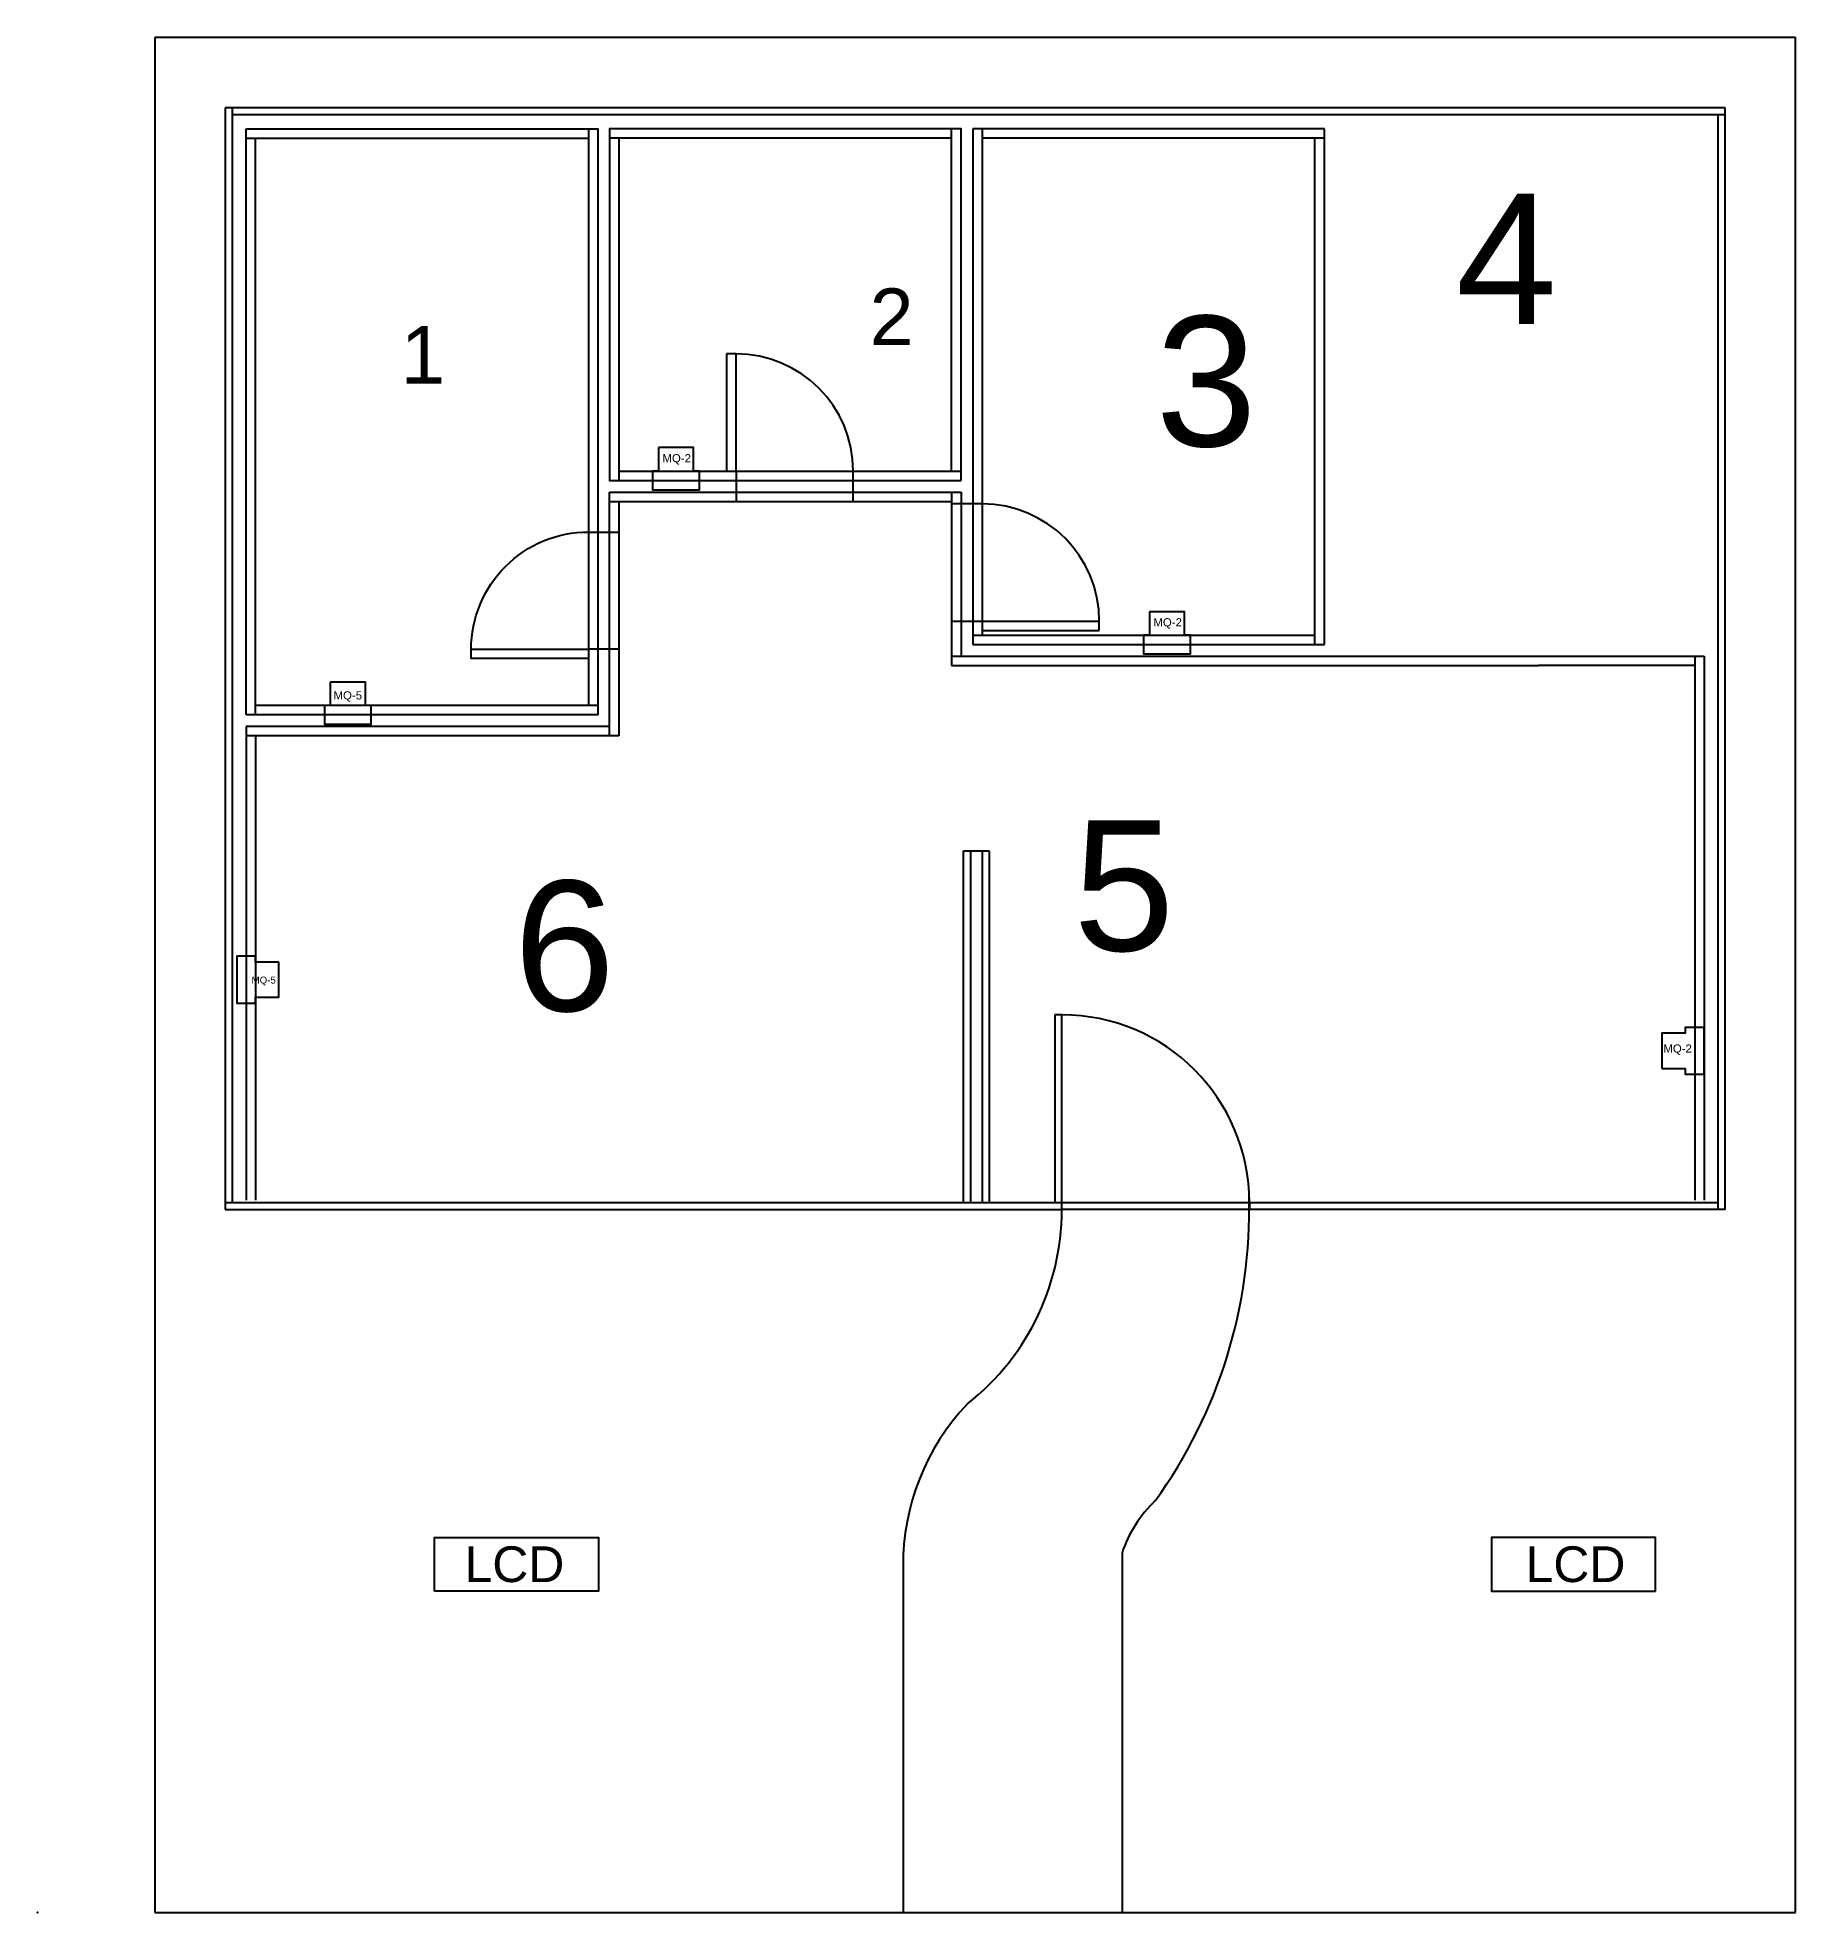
# Model space of a CAD drawing. Header units: inches. Extents: x 0 to 750, y 0 to 800.
import ezdxf

# ---------------------------------------------------------------- set-up
doc = ezdxf.new("R2010")
doc.units = ezdxf.units.IN
doc.header["$MEASUREMENT"] = 0
for name, color, linetype in [('1', 91, 'Continuous'), ('2', 131, 'Continuous'), ('3', 71, 'Continuous'), ('4', 161, 'Continuous'), ('5', 221, 'Continuous'), ('elettronica', 10, 'Continuous'), ('esterni', 51, 'Continuous'), ('esterno', 31, 'Continuous'), ('mura esterne', 255, 'Continuous'), ('porte', 30, 'Continuous')]:
    doc.layers.add(name, color=color, linetype=linetype)
doc.styles.get("Standard").update_dxf_attribs({"font": 'arial.ttf'})

msp = doc.modelspace()

# ---------------------------------------------------------------- linework, layer by layer
at = {"layer": '1'}
for p, q in [((89, 511), (89, 761)), ((235, 761), (235, 515)), ((89, 757), (235, 757)), ((93, 511), (93, 757)), ((239, 515), (93, 515))]:
    msp.add_line(p, q, dxfattribs=at)
msp.add_lwpolyline([(89, 761), (239, 761), (239, 511), (89, 511)], dxfattribs=at)
at = {"layer": '2'}
for p, q in [((390, 615), (390, 761)), ((390, 757), (244, 757)), ((248, 757), (248, 611)), ((248, 615), (394, 615))]:
    msp.add_line(p, q, dxfattribs=at)
msp.add_lwpolyline([(394, 611), (394, 761), (244, 761), (244, 611)], close=True, dxfattribs=at)
at = {"layer": '3'}
for p, q in [((549, 761), (399, 761)), ((399, 761), (399, 541)), ((403, 761), (403, 545)), ((549, 541), (549, 761)), ((549, 757), (403, 757)), ((545, 541), (545, 757)), ((399, 545), (545, 545)), ((399, 541), (549, 541))]:
    msp.add_line(p, q, dxfattribs=at)
at = {"layer": '5'}
for p, q in [((244, 502), (244, 606)), ((244, 606), (394, 606)), ((244, 602), (298, 602)), ((248, 602), (248, 502)), ((348, 602), (390, 602)), ((390, 606), (390, 532)), ((394, 606), (394, 536)), ((390, 536), (711, 536)), ((707, 536), (707, 304)), ((711, 536), (711, 304)), ((390, 532), (640.39, 532)), ((707, 532), (640.39, 532)), ((244, 506), (89, 506)), ((89, 506), (89, 304)), ((248, 502), (89, 502)), ((93, 502), (93, 304)), ((395, 303), (395, 453)), ((395, 453), (406, 453)), ((398, 453), (398, 303)), ((403, 453), (403, 303)), ((406, 453), (406, 303))]:
    msp.add_line(p, q, dxfattribs=at)
at = {"layer": 'elettronica'}
for points in [[(264.91, 625), (264.91, 615), (262.41, 615), (262.41, 607), (282.41, 607), (282.41, 615), (279.91, 615), (279.91, 625)], [(474.36, 555), (474.36, 545), (471.86, 545), (471.86, 537), (491.86, 537), (491.86, 545), (489.36, 545), (489.36, 555)], [(124.91, 525), (124.91, 515), (122.41, 515), (122.41, 507), (142.41, 507), (142.41, 515), (139.91, 515), (139.91, 525)], [(103, 405.51), (93, 405.51), (93, 408.01), (85, 408.01), (85, 388.01), (93, 388.01), (93, 390.51), (103, 390.51)], [(693, 360.15), (703, 360.15), (703, 357.65), (711, 357.65), (711, 377.65), (703, 377.65), (703, 375.15), (693, 375.15)], [(169.35, 137.07), (169.35, 160.07), (239.35, 160.07), (239.35, 137.07)], [(690.27, 137.07), (690.27, 160.07), (620.27, 160.07), (620.27, 137.07)]]:
    msp.add_lwpolyline(points, close=True, dxfattribs=at)
at = {"layer": 'esterni'}
for p, q in [((462.68, 153.36), (462.68, 0)), ((369.25, 148.98), (369.25, 0))]:
    msp.add_line(p, q, dxfattribs=at)
for centre, radius, start, end in [((304.54, 299.96), 212.45, 324.20895, 1.4335), ((331.32, 300), 105.68, 308.22713, 1.62666), ((468.88, 148.29), 99.64, 136.41651, 180.39843), ((514.73, 136), 54.87, 133.6284, 161.54419)]:
    msp.add_arc(centre, radius, start, end, dxfattribs=at)
at = {"layer": 'esterno'}
for p, q in [((750, 800), (50, 800)), ((50, 800), (50, 0)), ((750, 0), (750, 800)), ((50, 0), (750, 0))]:
    msp.add_line(p, q, dxfattribs=at)
at = {"layer": 'mura esterne'}
for p, q in [((720, 770), (80, 770)), ((80, 770), (80, 300)), ((83, 770), (83, 303)), ((720, 300), (720, 770)), ((720, 767), (83, 767)), ((717, 300), (717, 767)), ((80, 303), (437, 303)), ((80, 300), (437, 300)), ((517, 303), (717, 303)), ((720, 300), (517, 300))]:
    msp.add_line(p, q, dxfattribs=at)
msp.add_point((0, 0), dxfattribs=at)
at = {"layer": 'porte'}
for p, q in [((298, 665), (294, 665)), ((294, 665), (294, 615)), ((298, 615), (298, 665)), ((294, 615), (298, 615)), ((294, 615), (298, 615)), ((298, 615), (298, 602)), ((348, 602), (348, 615)), ((298, 602), (348, 602)), ((403, 601), (390, 601)), ((390, 601), (390, 551)), ((390, 551), (403, 551)), ((403, 551), (453, 551)), ((403, 551), (403, 547)), ((403, 547), (453, 547)), ((453, 547), (453, 551)), ((437, 383), (434, 383)), ((434, 383), (434, 303)), ((437, 303), (437, 383)), ((434, 303), (437, 303))]:
    msp.add_line(p, q, dxfattribs=at)
msp.add_lwpolyline([(185, 539, -0.414214), (235, 589), (248, 589), (248, 539), (235, 539)], format="xyb", dxfattribs=at)
for points in [[(235, 535), (185, 535), (185, 539), (235, 539)], [(437, 303), (517, 303), (517, 300), (437, 300)]]:
    msp.add_lwpolyline(points, close=True, dxfattribs=at)
for centre, radius in [((298, 615), 50), ((403, 551), 50), ((437, 303), 80)]:
    msp.add_arc(centre, radius, 0, 90, dxfattribs=at)

# ---------------------------------------------------------------- texts
at = {"layer": '1'}
msp.add_text('1', height=24.52, dxfattribs=at).set_placement((154.84, 652.32))
at = {"layer": '2'}
msp.add_text('2', height=24.19, dxfattribs=at).set_placement((354.99, 668.73))
at = {"layer": '3'}
msp.add_text('3', height=55.57, dxfattribs=at).set_placement((476.99, 625.59))
at = {"layer": '4'}
msp.add_text('4', height=55.57, dxfattribs=at).set_placement((605.1, 677.83))
at = {"layer": '5'}
msp.add_text('5', height=55.57, dxfattribs=at).set_placement((441.87, 410.35))
at = {"layer": 'elettronica'}
for s, height, p in [('MQ-2', 3.485, (266.61, 618.75)), ('MQ-2', 3.485, (476.06, 548.75)), ('MQ-5', 3.485, (126.29, 517.57)), ('MQ-5', 2.97, (91.32, 396.35)), ('MQ-2', 3.485, (693.63, 366.88))]:
    msp.add_text(s, height=height, dxfattribs=at).set_placement(p)
at = {"layer": 'elettronica', "char_height": 15.241}
for insert, attachment_point in [((182.17, 156.22), 1), ((677.44, 156.22), 3)]:
    msp.add_mtext_dynamic_manual_height_columns('LCD', width=48.7641, gutter_width=76.21, heights=[0], dxfattribs=dict(at, insert=insert, attachment_point=attachment_point))
at = {"layer": 'mura esterne'}
msp.add_text('6', height=55.57, dxfattribs=at).set_placement((203.17, 384.63))

doc.saveas('drawing.dxf')
